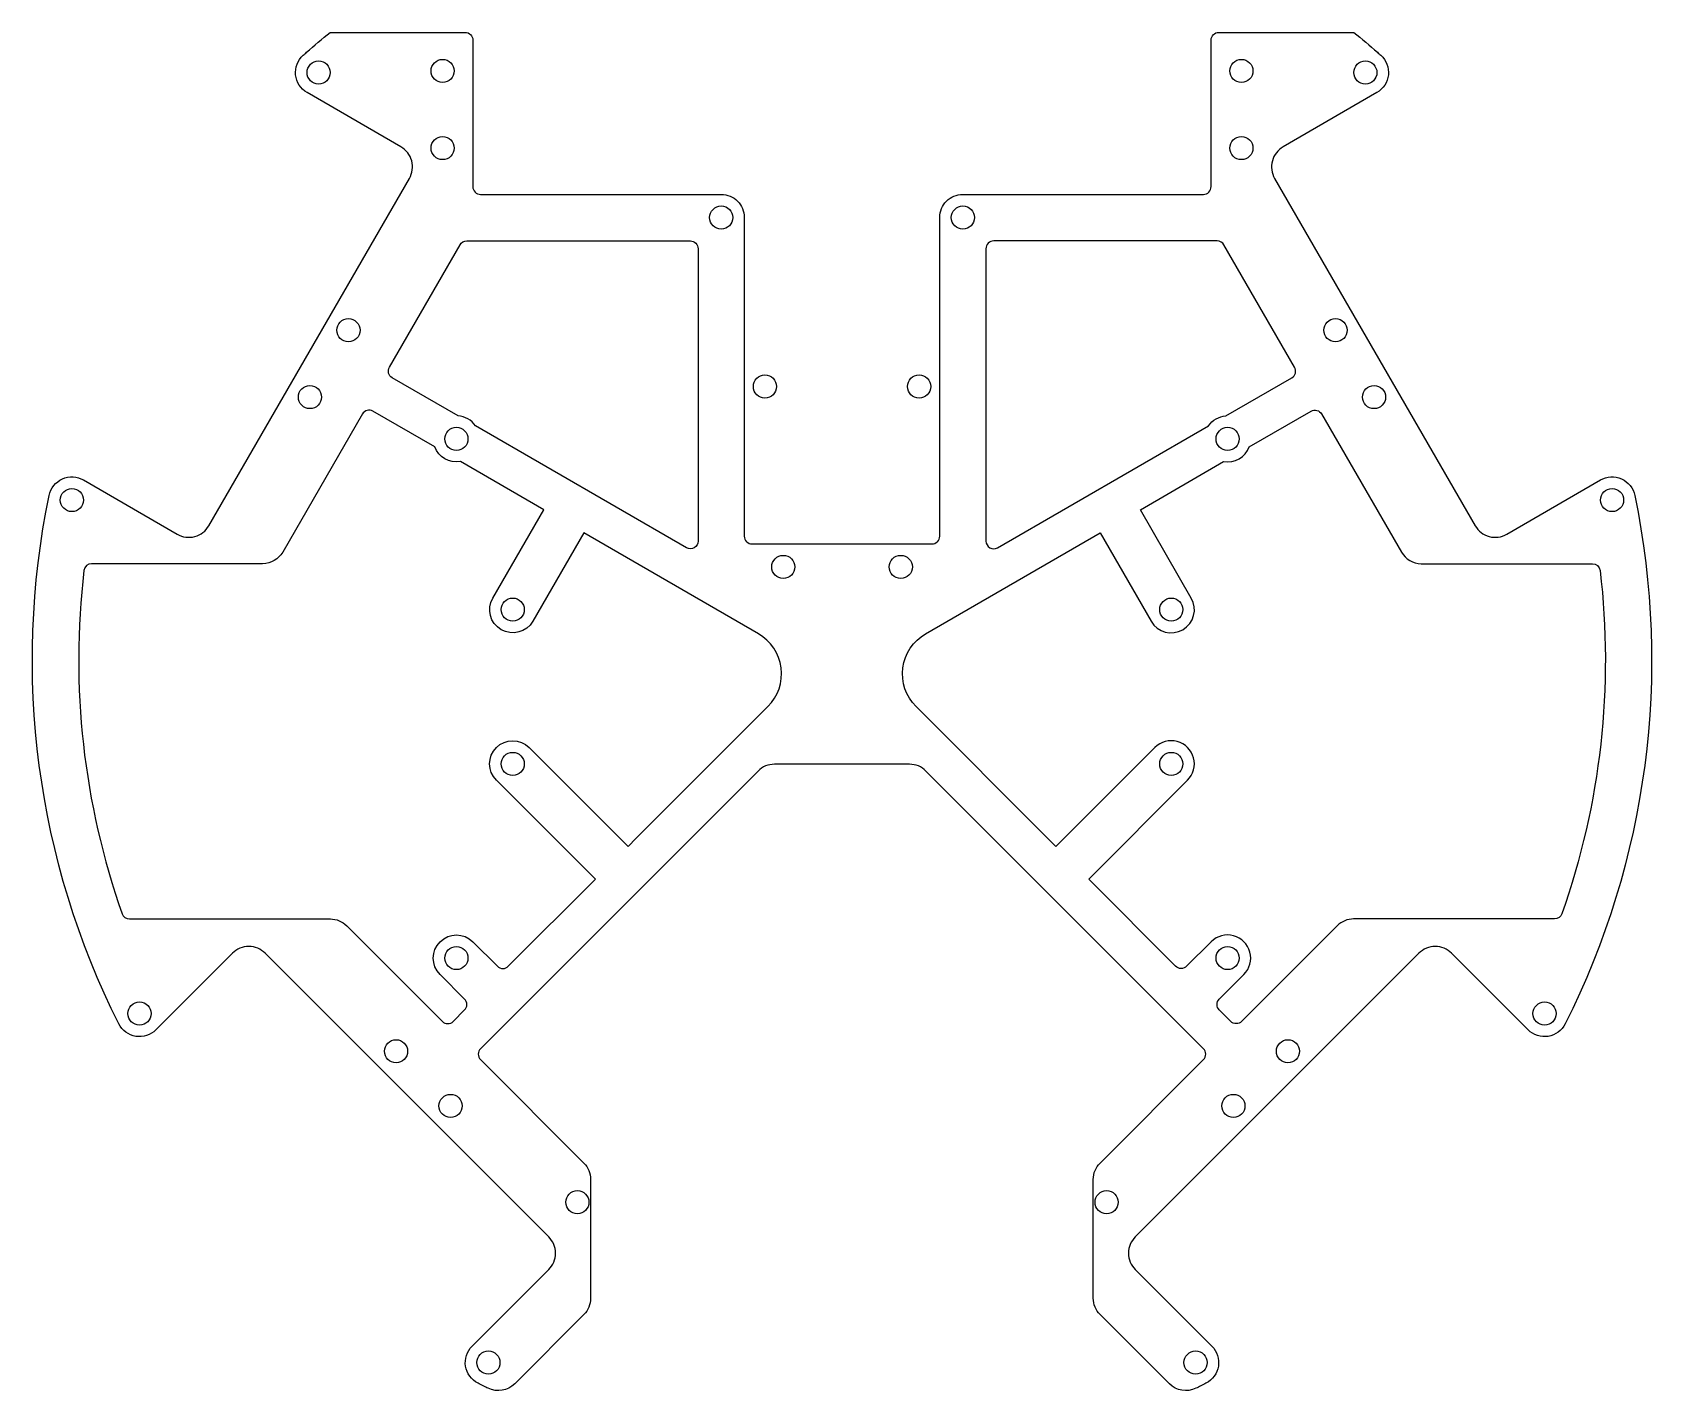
# Model space of a CAD drawing. Header units: inches. Extents: x 0 to 210, y 3 to 179.
import ezdxf

# ---------------------------------------------------------------- set-up
doc = ezdxf.new("R2010")
doc.units = ezdxf.units.IN
doc.header["$MEASUREMENT"] = 0
doc.layers.add('2枚目', color=200, linetype='Continuous')
doc.layers.add('穴', color=3, linetype='Continuous')

msp = doc.modelspace()

# ---------------------------------------------------------------- linework, layer by layer
for centre in [(62.29, 103.85), (147.7, 103.85), (62.29, 83.85), (147.7, 83.85)]:
    msp.add_circle(centre, 1.5)
at = {"layer": '2枚目'}
for points in [[(105, 83.81), (96.24, 83.81, 0.198912), (94.11, 82.93), (58.12, 46.93, 0.414214), (58.12, 45.52), (71.52, 32.11, -0.198912), (72.4, 29.99), (72.4, 14.58, -0.198912), (71.52, 12.45), (62.55, 3.48, -0.319672), (59.12, 2.9, -0.003512), (57.79, 3.56, -0.511091), (57.02, 8.36), (66.96, 18.29, 0.414214), (66.96, 22.54), (30.19, 59.3, 0.414214), (25.94, 59.3), (16.01, 49.37, -0.511082), (11.21, 50.14, -0.169282), (2.18, 118.67, -0.511091), (6.62, 120.66), (18.79, 113.63, 0.414214), (22.89, 114.73), (48.89, 159.76, 0.414214), (47.79, 163.86), (35.62, 170.89, -0.511082), (35.12, 175.73, -0.001392), (35.56, 176.11, -0.009487), (38.6, 178.69), (56.12, 178.69, -0.414214), (57.12, 177.69), (57.12, 167.27), (57.12, 166.49), (57.12, 158.69, 0.414214), (58.12, 157.69), (75, 157.69), (89.33, 157.69, -0.414214), (92.33, 154.69), (92.33, 151.65), (92.33, 113.37, 0.414214), (93.33, 112.37), (105, 112.37), (116.67, 112.37, 0.414214), (117.67, 113.37), (117.67, 151.65), (117.67, 154.69, -0.414214), (120.67, 157.69), (135, 157.69), (151.87, 157.69, 0.414214), (152.87, 158.69), (152.87, 166.49), (152.87, 167.27), (152.87, 177.69, -0.414214), (153.87, 178.69), (171.39, 178.69, -0.009487), (174.43, 176.11, -0.001392), (174.87, 175.73, -0.511082), (174.37, 170.89), (162.21, 163.86, 0.414214), (161.11, 159.76), (187.11, 114.73, 0.414214), (191.21, 113.63), (203.37, 120.66, -0.511091), (207.81, 118.67, -0.169282), (198.79, 50.14, -0.511082), (193.99, 49.37), (184.05, 59.3, 0.414214), (179.81, 59.3), (143.04, 22.54, 0.414214), (143.04, 18.29), (152.97, 8.36, -0.511091), (152.2, 3.56, -0.003512), (150.88, 2.9, -0.319672), (147.45, 3.48), (138.47, 12.45, -0.198912), (137.59, 14.58), (137.59, 29.99, -0.198912), (138.47, 32.11), (151.88, 45.52, 0.414214), (151.88, 46.93), (115.88, 82.93, 0.198912), (113.76, 83.81)], [(55.2, 128.98), (46.66, 133.91, -0.414214), (46.3, 135.28), (55.46, 151.15, -0.267949), (56.33, 151.65), (85.33, 151.65, -0.414214), (86.33, 150.65), (86.33, 112.75, -0.57735), (84.83, 111.88), (57.47, 127.67, 0.230218)], [(154.79, 128.98), (163.33, 133.91, 0.414214), (163.7, 135.28), (154.53, 151.15, 0.267949), (153.67, 151.65), (124.67, 151.65, 0.414214), (123.67, 150.65), (123.67, 112.75, 0.57735), (125.17, 111.88), (152.52, 127.67, -0.230218)], [(73.01, 68.89), (60.17, 81.73, -1), (64.41, 85.97), (77.25, 73.14), (78.32, 74.21), (95.4, 91.28, 0.493145), (94.15, 100.72), (71.5, 113.8), (64.89, 102.35, -1), (59.7, 105.35), (66.31, 116.8), (55.5, 123.04, -0.362835), (52.17, 124.96), (44.16, 129.58, 0.414214), (42.8, 129.22), (32.46, 111.31, -0.267949), (29.86, 109.81), (7.67, 109.81, 0.380281), (6.68, 108.93, 0.11458), (11.64, 64.42, 0.318039), (12.58, 63.75), (38.64, 63.75, -0.198912), (40.76, 62.87), (53.17, 50.47, 0.414214), (54.58, 50.47), (56.06, 51.95, 0.414214), (56.06, 53.36), (52.87, 56.56, -1), (57.11, 60.8), (60.31, 57.61, 0.414214), (61.72, 57.61)], [(136.99, 68.89), (149.82, 81.73, 1), (145.58, 85.97), (132.75, 73.14), (131.67, 74.21), (114.6, 91.28, -0.493145), (115.84, 100.72), (138.49, 113.8), (145.1, 102.35, 1), (150.3, 105.35), (143.69, 116.8), (154.49, 123.04, 0.362835), (157.82, 124.96), (165.83, 129.58, -0.414214), (167.2, 129.22), (177.54, 111.31, 0.267949), (180.13, 109.81), (202.32, 109.81, -0.380281), (203.32, 108.93, -0.11458), (198.36, 64.42, -0.318039), (197.42, 63.75), (171.35, 63.75, 0.198912), (169.23, 62.87), (156.83, 50.47, -0.414214), (155.41, 50.47), (153.93, 51.95, -0.414214), (153.93, 53.36), (157.13, 56.56, 1), (152.88, 60.8), (149.69, 57.61, -0.414214), (148.27, 57.61)]]:
    msp.add_lwpolyline(points, format="xyb", close=True, dxfattribs=at)
for centre in [(89.33, 154.69), (120.67, 154.69)]:
    msp.add_circle(centre, 1.5, dxfattribs=at)
at = {"layer": '穴'}
for centre in [(37.12, 173.49), (53.2, 173.69), (156.8, 173.69), (172.87, 173.49), (53.2, 163.69), (156.8, 163.69), (89.33, 154.69), (120.67, 154.69), (40.99, 140.08), (169, 140.08), (35.99, 131.41), (95, 132.78), (115, 132.78), (174, 131.41), (54.99, 125.99), (155.01, 125.99), (5.12, 118.06), (204.87, 118.06), (97.38, 109.39), (97.38, 109.39), (112.62, 109.39), (112.62, 109.39), (54.99, 58.68), (155.01, 58.68), (13.89, 51.49), (196.11, 51.49), (47.16, 46.59), (162.83, 46.59), (54.23, 39.51), (155.76, 39.51), (70.68, 27.03), (139.31, 27.03), (59.14, 6.24), (150.85, 6.24)]:
    msp.add_circle(centre, 1.5, dxfattribs=at)

doc.saveas('drawing.dxf')
